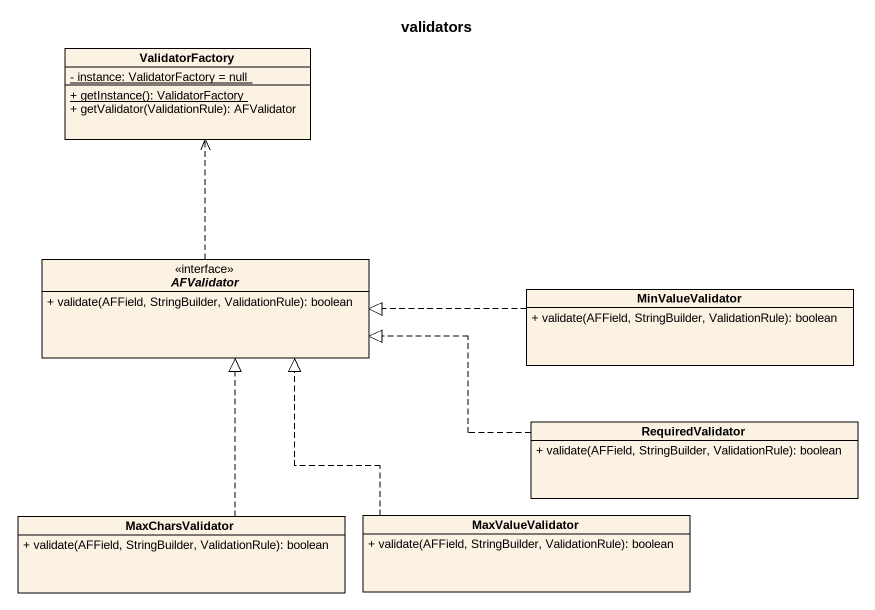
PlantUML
@startuml
title validators
hide circle
hide empty members
skinparam classAttributeIconSize 0
class ValidatorFactory {
  {static} - instance: ValidatorFactory = null
  {static} + getInstance(): ValidatorFactory
  + getValidator(ValidationRule): AFValidator
}
interface AFValidator {
  + validate(AFField, StringBuilder, ValidationRule): boolean
}
class MinValueValidator {
  + validate(AFField, StringBuilder, ValidationRule): boolean
}
class RequiredValidator {
  + validate(AFField, StringBuilder, ValidationRule): boolean
}
class MaxCharsValidator {
  + validate(AFField, StringBuilder, ValidationRule): boolean
}
class MaxValueValidator {
  + validate(AFField, StringBuilder, ValidationRule): boolean
}
AFValidator .up.> ValidatorFactory
MinValueValidator .left.|> AFValidator
RequiredValidator .left.|> AFValidator
MaxCharsValidator .up.|> AFValidator
MaxValueValidator .up.|> AFValidator
@enduml
